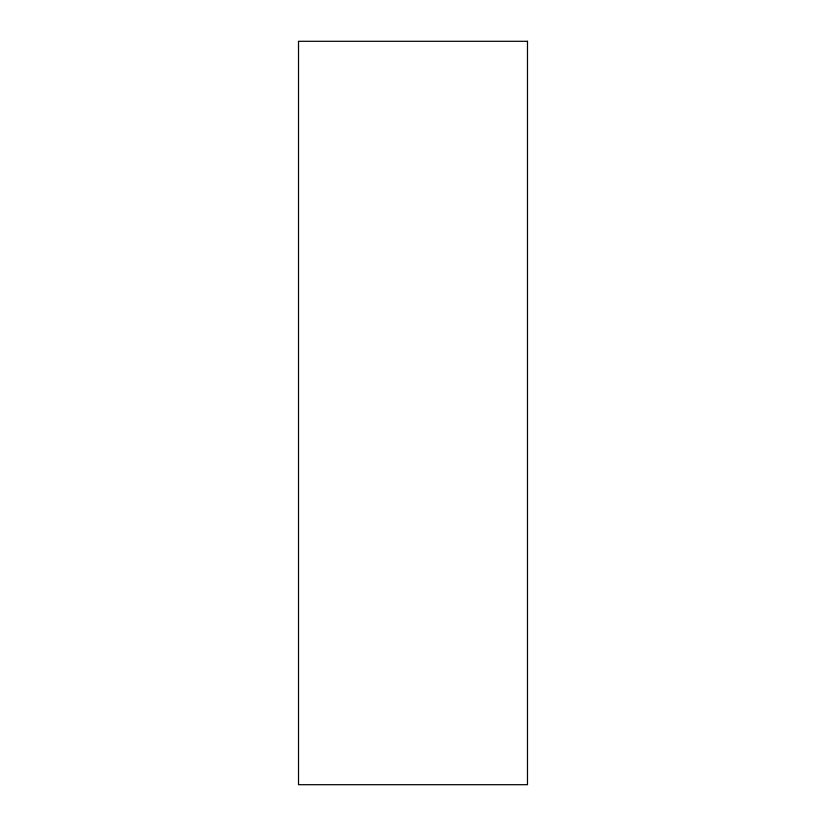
<?xml version="1.0" encoding="UTF-8"?>
<svg xmlns="http://www.w3.org/2000/svg" width="826" height="826" viewBox="0 0 826 826"><rect width="100%" height="100%" fill="white"/><g stroke="black" fill="none" stroke-linecap="round" stroke-linejoin="round"><path stroke-width="1.24" d="M527.484 41.3L298.516 41.3L298.516 784.7L527.484 784.7L527.484 41.3"/></g></svg>
